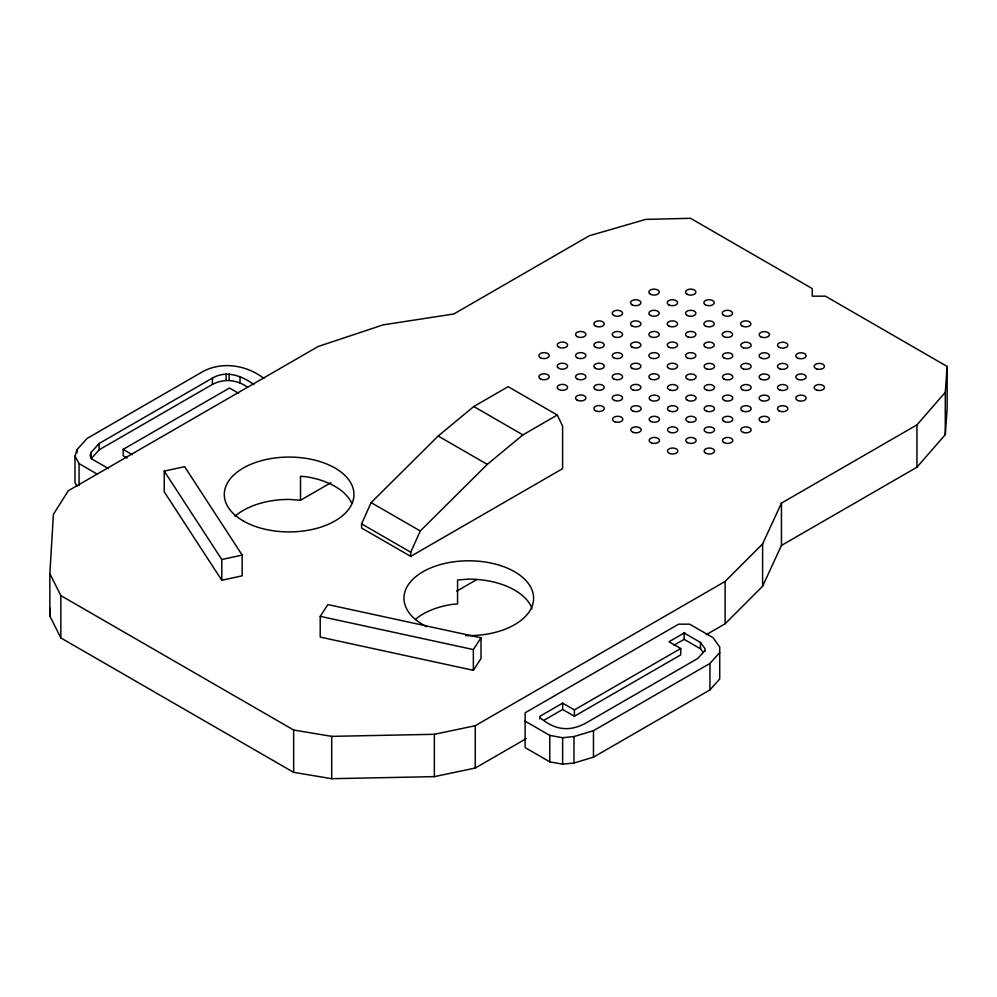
<?xml version="1.0" encoding="UTF-8"?>
<svg xmlns="http://www.w3.org/2000/svg" width="997" height="997" viewBox="0 0 997 997"><rect width="100%" height="100%" fill="white"/><g stroke="black" fill="none" stroke-linecap="round" stroke-linejoin="round"><path stroke-width="1.5" d="M526.316 738.565L475.27 768.039L434.343 776.638L331.689 778.694L293.654 772.351L60.842 637.93L49.85 615.972L49.85 573.636L53.414 514.365L68.307 490.748L318.155 346.495L383.172 324.86L453.847 313.968L589.339 235.741L645.769 219.39L690.535 218.306L812.281 288.594L812.281 296.171L825.416 296.171L947.15 366.46L947.15 408.795L945.281 434.642L916.953 467.219L781.449 545.446L762.605 586.248L725.118 623.786L706.312 634.64M49.85 615.972L50.311 608.369M945.281 434.642L945.281 392.307L947.15 366.46M77.018 486.362L74.987 482.648L74.987 456.19L77.006 449.635L87.163 438.381L203.637 371.133C223.378 361.201 246.683 365.338 263.893 378.349M253.861 384.58C241.959 375.769 226.356 369.974 212.423 378.075L99.164 443.466L91.101 452.401L90.116 455.617L91.998 459.081L108.511 468.615M361.587 523.861L371.146 502.613L438.169 436.025L473.787 406.514L508.146 386.674L557.273 415.026L562.607 426.018L562.607 468.677L410.714 556.376L361.587 528.024L361.587 523.861L410.714 552.226L410.714 556.376M410.714 552.226L420.273 530.977L487.296 464.39L522.914 434.879L557.273 415.026M49.85 573.636L60.842 595.595L293.654 730.016L331.689 736.359L434.343 734.303L475.27 725.704L725.118 581.45L762.605 543.913L781.449 503.111L916.953 424.884L945.281 392.307M320.224 616.345L327.888 604.581L481.015 637.806L481.015 658.543L473.351 670.32L320.224 637.083L320.224 616.345L473.351 649.57L481.015 637.806M705.004 650.468L697.925 658.369L584.666 723.76C567.792 732.197 554.382 729.443 539.838 717.628M525.12 721.155L549.758 735.375L562.632 737.718L573.973 736.559L593.477 730.689L709.951 663.441L719.722 652.537M709.951 689.912L719.722 678.994L719.722 647.028L712.967 637.619L689.675 624.172L678.621 624.172L525.12 712.793L525.12 747.613L549.758 761.833L562.632 764.176L573.973 763.017L593.477 757.159L709.951 689.912L709.951 663.441M247.568 387.297C237.348 379.62 223.789 378.337 212.423 384.418L99.164 449.809L91.101 458.745L91.101 452.401M127.068 457.997L123.167 455.741L123.167 449.385L229.484 388.007L238.607 393.279M234.98 516.272A64.817 37.412 0 0 1 289.13 499.41L300.496 500.27L330.929 482.698M456.713 591.146L476.74 579.581M543.864 720.345L562.669 709.49L574.397 716.257L680.714 654.879L680.714 648.524L574.397 709.914L562.669 703.134L539.838 716.32L539.838 718.849M674.034 645.184L684.141 639.351L700.492 648.785L703.197 652.549M164.243 471.107L184.619 466.683L242.184 555.092L242.184 575.83L221.795 580.254L164.243 491.845L164.243 471.107L221.795 559.516L221.795 580.254M221.795 559.516L242.184 555.092M473.787 406.514L522.914 434.879M438.169 436.025L487.296 464.39M705.004 651.253L705.004 648.711L700.492 642.442L683.568 632.671L684.715 632.671L668.987 641.744L680.714 648.524M371.146 502.613L420.273 530.977M123.167 449.385L132.289 454.657M74.987 456.19L79.05 463.617L97.195 474.098M531.862 608.955L531.376 606.874A64.817 37.412 0 0 0 468.777 579.132L457.561 579.992L457.561 603.983L452.002 604.406A64.817 37.412 0 0 0 415.674 619.087M916.953 424.884L916.953 467.219M781.449 503.111L781.449 545.446M762.605 543.913L762.605 586.248M725.118 581.45L725.118 623.786M700.492 642.442L700.492 648.785M684.141 632.995L684.141 639.351M593.477 730.689L593.477 757.159M574.397 709.914L574.397 716.257M573.973 736.559L573.973 763.017M562.669 703.134L562.669 709.49M562.632 737.718L562.632 764.176M549.758 735.375L549.758 761.833M475.27 725.704L475.27 768.039M473.351 649.57L473.351 670.32M434.343 734.303L434.343 776.638M331.689 736.359L331.689 778.694M300.496 500.27L300.496 476.279L305.905 476.691A64.817 37.412 0 0 1 351.742 503.161M293.654 730.016L293.654 772.351M240.028 376.592L240.028 382.935M229.148 373.987L229.148 380.343M226.12 373.987L226.12 380.343M212.423 378.075L212.423 384.418M99.164 443.466L99.164 449.809M79.05 463.617L79.05 485.402M77.006 449.635L77.006 452.75M60.842 595.595L60.842 637.93M426.679 626.652A64.817 37.412 0 0 1 434.356 566.508A64.817 37.412 0 0 1 531.476 588.716A64.817 37.412 0 0 1 465.711 635.588M705.39 325.982A5.184 2.991 0 0 0 714.064 324.636A5.184 2.991 0 0 0 707.708 320.972A5.184 2.991 0 0 0 705.39 325.982M613.728 357.736A5.184 2.991 0 0 0 622.402 356.39A5.184 2.991 0 0 0 616.059 352.726A5.184 2.991 0 0 0 613.728 357.736M742.055 325.982A5.184 2.991 0 0 0 750.729 324.636A5.184 2.991 0 0 0 744.373 320.972A5.184 2.991 0 0 0 742.055 325.982M595.396 389.478A5.184 2.991 0 0 0 604.07 388.145A5.184 2.991 0 0 0 597.726 384.481A5.184 2.991 0 0 0 595.396 389.478M595.396 410.652A5.184 2.991 0 0 0 604.07 409.306A5.184 2.991 0 0 0 597.726 405.642A5.184 2.991 0 0 0 595.396 410.652M614.8 400.545A5.184 2.991 0 0 0 622.577 397.953A5.184 2.991 0 0 0 614.8 395.36A5.184 2.991 0 0 0 614.8 400.545M650.393 357.736A5.184 2.991 0 0 0 659.067 356.39A5.184 2.991 0 0 0 652.711 352.726A5.184 2.991 0 0 0 650.393 357.736M595.396 347.143A5.184 2.991 0 0 0 604.07 345.809A5.184 2.991 0 0 0 597.726 342.145A5.184 2.991 0 0 0 595.396 347.143M687.058 357.736A5.184 2.991 0 0 0 695.732 356.39A5.184 2.991 0 0 0 689.376 352.726A5.184 2.991 0 0 0 687.058 357.736M632.061 368.317A5.184 2.991 0 0 0 640.735 366.971A5.184 2.991 0 0 0 634.391 363.307A5.184 2.991 0 0 0 632.061 368.317M577.064 400.071A5.184 2.991 0 0 0 585.738 398.725A5.184 2.991 0 0 0 579.394 395.061A5.184 2.991 0 0 0 577.064 400.071M705.39 347.143A5.184 2.991 0 0 0 714.064 345.809A5.184 2.991 0 0 0 707.708 342.145A5.184 2.991 0 0 0 705.39 347.143M243.305 520.957A64.817 37.412 0 0 0 351.742 504.183A64.817 37.412 0 0 0 272.355 458.346A64.817 37.412 0 0 0 243.305 520.957M613.728 336.562A5.184 2.991 0 0 0 622.402 335.229A5.184 2.991 0 0 0 616.059 331.552A5.184 2.991 0 0 0 613.728 336.562M650.393 315.401A5.184 2.991 0 0 0 659.067 314.055A5.184 2.991 0 0 0 652.711 310.391A5.184 2.991 0 0 0 650.393 315.401M633.132 389.964A5.184 2.991 0 0 0 640.909 387.372A5.184 2.991 0 0 0 633.132 384.78A5.184 2.991 0 0 0 633.132 389.964M668.725 368.317A5.184 2.991 0 0 0 677.399 366.971A5.184 2.991 0 0 0 671.043 363.307A5.184 2.991 0 0 0 668.725 368.317M595.396 368.317A5.184 2.991 0 0 0 604.07 366.971A5.184 2.991 0 0 0 597.726 363.307A5.184 2.991 0 0 0 595.396 368.317M540.399 378.897A5.184 2.991 0 0 0 549.073 377.551A5.184 2.991 0 0 0 542.729 373.887A5.184 2.991 0 0 0 540.399 378.897M540.399 357.736A5.184 2.991 0 0 0 549.073 356.39A5.184 2.991 0 0 0 542.729 352.726A5.184 2.991 0 0 0 540.399 357.736M723.722 336.562A5.184 2.991 0 0 0 732.396 335.229A5.184 2.991 0 0 0 726.04 331.552A5.184 2.991 0 0 0 723.722 336.562M558.731 347.143A5.184 2.991 0 0 0 567.405 345.809A5.184 2.991 0 0 0 561.062 342.145A5.184 2.991 0 0 0 558.731 347.143M558.731 389.478A5.184 2.991 0 0 0 567.405 388.145A5.184 2.991 0 0 0 561.062 384.481A5.184 2.991 0 0 0 558.731 389.478M577.064 357.736A5.184 2.991 0 0 0 585.738 356.39A5.184 2.991 0 0 0 579.394 352.726A5.184 2.991 0 0 0 577.064 357.736M577.064 378.897A5.184 2.991 0 0 0 585.738 377.551A5.184 2.991 0 0 0 579.394 373.887A5.184 2.991 0 0 0 577.064 378.897M558.731 368.317A5.184 2.991 0 0 0 567.405 366.971A5.184 2.991 0 0 0 561.062 363.307A5.184 2.991 0 0 0 558.731 368.317M650.393 378.897A5.184 2.991 0 0 0 659.067 377.551A5.184 2.991 0 0 0 652.711 373.887A5.184 2.991 0 0 0 650.393 378.897M650.393 336.562A5.184 2.991 0 0 0 659.067 335.229A5.184 2.991 0 0 0 652.711 331.552A5.184 2.991 0 0 0 650.393 336.562M687.058 294.227A5.184 2.991 0 0 0 695.732 292.894A5.184 2.991 0 0 0 689.376 289.217A5.184 2.991 0 0 0 687.058 294.227M723.722 315.401A5.184 2.991 0 0 0 732.396 314.055A5.184 2.991 0 0 0 726.04 310.391A5.184 2.991 0 0 0 723.722 315.401M632.061 347.143A5.184 2.991 0 0 0 640.735 345.809A5.184 2.991 0 0 0 634.391 342.145A5.184 2.991 0 0 0 632.061 347.143M705.39 304.82A5.184 2.991 0 0 0 714.064 303.474A5.184 2.991 0 0 0 707.708 299.81A5.184 2.991 0 0 0 705.39 304.82M668.725 304.82A5.184 2.991 0 0 0 677.399 303.474A5.184 2.991 0 0 0 671.043 299.81A5.184 2.991 0 0 0 668.725 304.82M688.129 337.036A5.184 2.991 0 0 0 695.906 334.444A5.184 2.991 0 0 0 688.129 331.851A5.184 2.991 0 0 0 688.129 337.036M668.725 325.982A5.184 2.991 0 0 0 677.399 324.636A5.184 2.991 0 0 0 671.043 320.972A5.184 2.991 0 0 0 668.725 325.982M687.058 315.401A5.184 2.991 0 0 0 695.732 314.055A5.184 2.991 0 0 0 689.376 310.391A5.184 2.991 0 0 0 687.058 315.401M668.725 347.143A5.184 2.991 0 0 0 677.399 345.809A5.184 2.991 0 0 0 671.043 342.145A5.184 2.991 0 0 0 668.725 347.143M613.728 378.897A5.184 2.991 0 0 0 622.402 377.551A5.184 2.991 0 0 0 616.059 373.887A5.184 2.991 0 0 0 613.728 378.897M613.728 315.401A5.184 2.991 0 0 0 622.402 314.055A5.184 2.991 0 0 0 616.059 310.391A5.184 2.991 0 0 0 613.728 315.401M595.396 325.982A5.184 2.991 0 0 0 604.07 324.636A5.184 2.991 0 0 0 597.726 320.972A5.184 2.991 0 0 0 595.396 325.982M577.064 336.562A5.184 2.991 0 0 0 585.738 335.229A5.184 2.991 0 0 0 579.394 331.552A5.184 2.991 0 0 0 577.064 336.562M632.061 304.82A5.184 2.991 0 0 0 640.735 303.474A5.184 2.991 0 0 0 634.391 299.81A5.184 2.991 0 0 0 632.061 304.82M650.393 294.227A5.184 2.991 0 0 0 659.067 292.894A5.184 2.991 0 0 0 652.711 289.217A5.184 2.991 0 0 0 650.393 294.227M632.061 325.982A5.184 2.991 0 0 0 640.735 324.636A5.184 2.991 0 0 0 634.391 320.972A5.184 2.991 0 0 0 632.061 325.982M816.717 390.114A5.184 2.991 0 0 0 824.494 387.521A5.184 2.991 0 0 0 816.717 384.929A5.184 2.991 0 0 0 816.717 390.114M778.981 410.801A5.184 2.991 0 0 0 787.655 409.468A5.184 2.991 0 0 0 781.312 405.791A5.184 2.991 0 0 0 778.981 410.801M742.316 410.801A5.184 2.991 0 0 0 750.99 409.468A5.184 2.991 0 0 0 744.647 405.791A5.184 2.991 0 0 0 742.316 410.801M706.723 432.449A5.184 2.991 0 0 0 714.513 429.857A5.184 2.991 0 0 0 706.723 427.264A5.184 2.991 0 0 0 706.723 432.449M798.385 400.694A5.184 2.991 0 0 0 806.162 398.102A5.184 2.991 0 0 0 798.385 395.51A5.184 2.991 0 0 0 798.385 400.694M780.053 390.114A5.184 2.991 0 0 0 787.829 387.521A5.184 2.991 0 0 0 780.053 384.929A5.184 2.991 0 0 0 780.053 390.114M687.319 442.556A5.184 2.991 0 0 0 695.993 441.21A5.184 2.991 0 0 0 689.65 437.546A5.184 2.991 0 0 0 687.319 442.556M651.739 443.029A5.184 2.991 0 0 0 659.516 440.437A5.184 2.991 0 0 0 651.739 437.845A5.184 2.991 0 0 0 651.739 443.029M670.071 432.449A5.184 2.991 0 0 0 677.848 429.857A5.184 2.991 0 0 0 670.071 427.264A5.184 2.991 0 0 0 670.071 432.449M688.404 421.868A5.184 2.991 0 0 0 696.18 419.276A5.184 2.991 0 0 0 688.404 416.684A5.184 2.991 0 0 0 688.404 421.868M633.407 432.449A5.184 2.991 0 0 0 641.183 429.857A5.184 2.991 0 0 0 633.407 427.264A5.184 2.991 0 0 0 633.407 432.449M723.984 421.395A5.184 2.991 0 0 0 732.658 420.049A5.184 2.991 0 0 0 726.314 416.385A5.184 2.991 0 0 0 723.984 421.395M633.407 411.275A5.184 2.991 0 0 0 641.183 408.683A5.184 2.991 0 0 0 633.407 406.091A5.184 2.991 0 0 0 633.407 411.275M670.071 453.61A5.184 2.991 0 0 0 677.848 451.018A5.184 2.991 0 0 0 670.071 448.426A5.184 2.991 0 0 0 670.071 453.61M706.723 411.275A5.184 2.991 0 0 0 714.513 408.683A5.184 2.991 0 0 0 706.723 406.091A5.184 2.991 0 0 0 706.723 411.275M743.388 347.779A5.184 2.991 0 0 0 751.165 345.186A5.184 2.991 0 0 0 743.388 342.594A5.184 2.991 0 0 0 743.388 347.779M742.316 389.64A5.184 2.991 0 0 0 750.99 388.294A5.184 2.991 0 0 0 744.647 384.63A5.184 2.991 0 0 0 742.316 389.64M705.652 453.137A5.184 2.991 0 0 0 714.326 451.803A5.184 2.991 0 0 0 707.982 448.127A5.184 2.991 0 0 0 705.652 453.137M670.071 390.114A5.184 2.991 0 0 0 677.848 387.521A5.184 2.991 0 0 0 670.071 384.929A5.184 2.991 0 0 0 670.071 390.114M650.667 400.221A5.184 2.991 0 0 0 659.341 398.875A5.184 2.991 0 0 0 652.985 395.211A5.184 2.991 0 0 0 650.667 400.221M615.074 421.868A5.184 2.991 0 0 0 622.851 419.276A5.184 2.991 0 0 0 615.074 416.684A5.184 2.991 0 0 0 615.074 421.868M723.984 357.886A5.184 2.991 0 0 0 732.658 356.54A5.184 2.991 0 0 0 726.314 352.876A5.184 2.991 0 0 0 723.984 357.886M723.984 442.556A5.184 2.991 0 0 0 732.658 441.21A5.184 2.991 0 0 0 726.314 437.546A5.184 2.991 0 0 0 723.984 442.556M650.667 421.395A5.184 2.991 0 0 0 659.341 420.049A5.184 2.991 0 0 0 652.985 416.385A5.184 2.991 0 0 0 650.667 421.395M687.319 400.221A5.184 2.991 0 0 0 695.993 398.875A5.184 2.991 0 0 0 689.65 395.211A5.184 2.991 0 0 0 687.319 400.221M706.723 368.952A5.184 2.991 0 0 0 714.513 366.36A5.184 2.991 0 0 0 706.723 363.768A5.184 2.991 0 0 0 706.723 368.952M798.385 379.533A5.184 2.991 0 0 0 806.162 376.941A5.184 2.991 0 0 0 798.385 374.349A5.184 2.991 0 0 0 798.385 379.533M778.981 347.305A5.184 2.991 0 0 0 787.655 345.959A5.184 2.991 0 0 0 781.312 342.295A5.184 2.991 0 0 0 778.981 347.305M760.649 379.059A5.184 2.991 0 0 0 769.323 377.713A5.184 2.991 0 0 0 762.979 374.049A5.184 2.991 0 0 0 760.649 379.059M670.071 411.275A5.184 2.991 0 0 0 677.848 408.683A5.184 2.991 0 0 0 670.071 406.091A5.184 2.991 0 0 0 670.071 411.275M797.313 357.886A5.184 2.991 0 0 0 805.987 356.54A5.184 2.991 0 0 0 799.631 352.876A5.184 2.991 0 0 0 797.313 357.886M816.717 368.952A5.184 2.991 0 0 0 824.494 366.36A5.184 2.991 0 0 0 816.717 363.768A5.184 2.991 0 0 0 816.717 368.952M761.72 400.694A5.184 2.991 0 0 0 769.497 398.102A5.184 2.991 0 0 0 761.72 395.51A5.184 2.991 0 0 0 761.72 400.694M688.404 379.533A5.184 2.991 0 0 0 696.18 376.941A5.184 2.991 0 0 0 688.404 374.349A5.184 2.991 0 0 0 688.404 379.533M723.984 379.059A5.184 2.991 0 0 0 732.658 377.713A5.184 2.991 0 0 0 726.314 374.049A5.184 2.991 0 0 0 723.984 379.059M761.72 358.359A5.184 2.991 0 0 0 769.497 355.767A5.184 2.991 0 0 0 761.72 353.175A5.184 2.991 0 0 0 761.72 358.359M760.649 336.724A5.184 2.991 0 0 0 769.323 335.378A5.184 2.991 0 0 0 762.979 331.714A5.184 2.991 0 0 0 760.649 336.724M706.723 390.114A5.184 2.991 0 0 0 714.513 387.521A5.184 2.991 0 0 0 706.723 384.929A5.184 2.991 0 0 0 706.723 390.114M743.388 368.952A5.184 2.991 0 0 0 751.165 366.36A5.184 2.991 0 0 0 743.388 363.768A5.184 2.991 0 0 0 743.388 368.952M725.056 400.694A5.184 2.991 0 0 0 732.832 398.102A5.184 2.991 0 0 0 725.056 395.51A5.184 2.991 0 0 0 725.056 400.694M780.053 368.952A5.184 2.991 0 0 0 787.829 366.36A5.184 2.991 0 0 0 780.053 363.768A5.184 2.991 0 0 0 780.053 368.952M761.72 421.868A5.184 2.991 0 0 0 769.497 419.276A5.184 2.991 0 0 0 761.72 416.684A5.184 2.991 0 0 0 761.72 421.868M743.388 432.449A5.184 2.991 0 0 0 751.165 429.857A5.184 2.991 0 0 0 743.388 427.264A5.184 2.991 0 0 0 743.388 432.449"/></g></svg>
